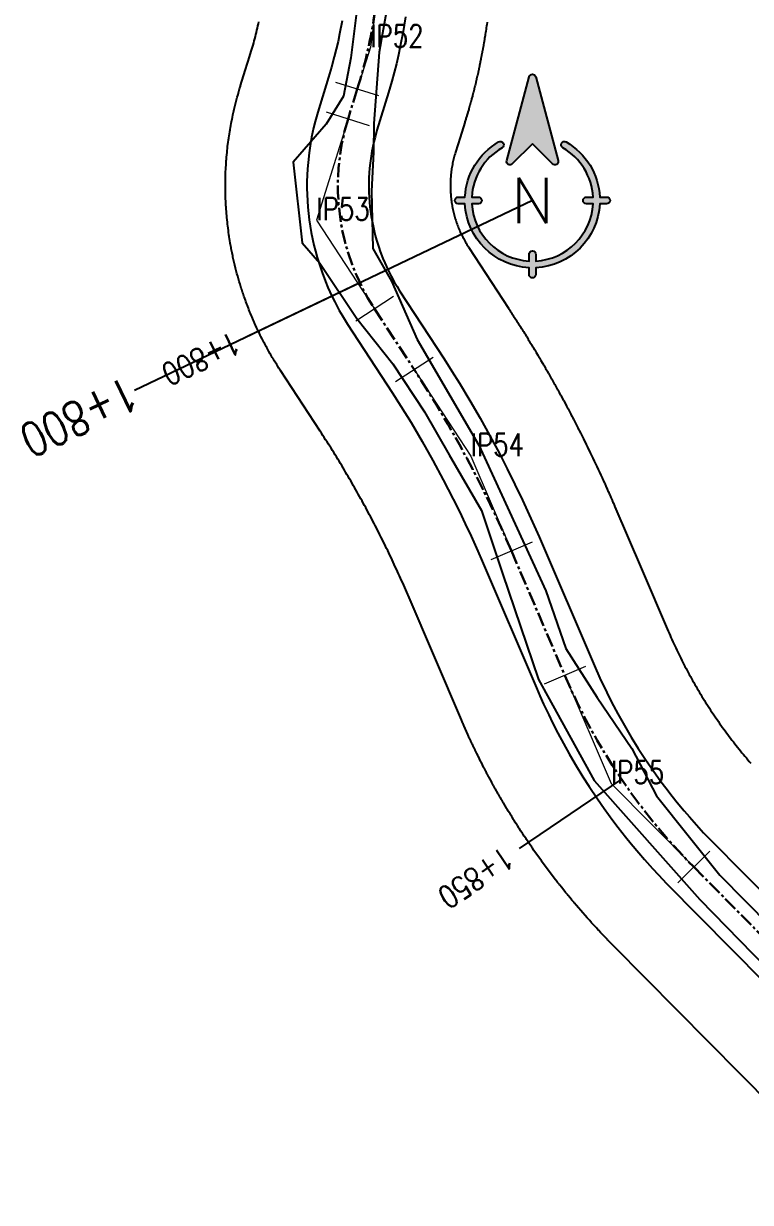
# Model space of a CAD drawing. Extents: x 337736 to 342002, y 3067251 to 3069533.
# Drawn here: x 339231 to 339295.6, y 3068191.1 to 3068295.9 of the extents above; entities that cross this region are included whole.
import ezdxf
from ezdxf.enums import TextEntityAlignment as Align

# ---------------------------------------------------------------- set-up
doc = ezdxf.new("R2010")
doc.units = 0
doc.header["$MEASUREMENT"] = 0
doc.linetypes.add('Center', pattern=[2, 1.25, -0.25, 0.25, -0.25])
for name, color, linetype, lineweight in [('BEC', 3, 'Continuous', 13), ('BES', 3, 'Continuous', 13), ('Chainage', 7, 'Continuous', 25), ('IP_Line', 150, 'Continuous', 9), ('RC', 9, 'Center', 30), ('Road Width', 6, 'Continuous', 25)]:
    doc.layers.add(name, color=color, linetype=linetype, lineweight=lineweight)
for name, color, linetype in [('IPName', 7, 'Continuous'), ('Match Chainage', 7, 'Continuous'), ('North', 7, 'Continuous'), ('Right of Way', 4, 'Continuous'), ('RoadEdge', 51, 'Continuous')]:
    doc.layers.add(name, color=color, linetype=linetype)
doc.styles.get("Standard").update_dxf_attribs({"font": 'simplex.shx'})

# ---------------------------------------------------------------- blocks, each defined once
blk = doc.blocks.new('North')
at = {"layer": 'North'}
h = blk.add_hatch(color=0, dxfattribs=at)
h.dxf.hatch_style = 1
edge = h.paths.add_edge_path()
edge.add_line((7.276000000000001e-12, 8.38899464431597), (-2.97585080653152, 5.413143837775349))
edge.add_arc((-3.32940419712395, 5.766697228368679), 0.499999999999442, 165.000000000033, 314.99999999992633, ccw=False)
edge.add_line((-3.81236711026941, 5.8961067509199), (-0.4829629131381812, 18.3216123735528))
edge.add_arc((7.276000000000001e-12, 18.1922028510016), 0.500000000000879, 14.999999999966974, 165.000000000033, ccw=False)
edge.add_line((0.482962913152733, 18.3216123735528), (3.81236711028396, 5.8961067509199))
edge.add_arc((3.3294041971385, 5.766697228368679), 0.500000000000879, -135, 14.999999999966974, ccw=False)
edge.add_line((2.97585080654608, 5.413143837776259), (7.275957614183426e-12, 8.38899464431597))
edge = h.paths.add_edge_path()
edge.add_line((0.5000000000072761, -7.99999999999636), (0.5000000000072761, -8.986100377802359))
edge.add_arc((7.276000000000001e-12, 3.638e-12), 9.000000000000279, 273.18473853672, 356.81526146328)
edge.add_line((8.98610037781327, -0.499999999996362), (8.000000000007269, -0.499999999996362))
edge.add_arc((8.000000000007269, 3.638e-12), 0.5, 90, 270, ccw=False)
edge.add_line((8.000000000007269, 0.500000000003638), (8.98610037781327, 0.500000000003638))
edge.add_arc((7.276000000000001e-12, 2.7285e-12), 9.00000000000033, 3.18473853672609, 60.00000000000131)
edge.add_arc((4.75000000000728, 8.22724133595511), 0.499999999999844, 59.999999999989996, 239.99999999999, ccw=False)
edge.add_arc((1.09139e-11, 3.638e-12), 9.99999999999743, 2.865983982600028, 60.00000000001597, ccw=False)
edge.add_line((9.98749217772638, 0.500000000003638), (11.0000000000073, 0.500000000003638))
edge.add_arc((11.0000000000073, 3.638e-12), 0.5, -90, 90, ccw=False)
edge.add_line((11.0000000000073, -0.499999999996362), (9.98749217772638, -0.499999999996362))
edge.add_arc((1.09139e-11, 3.638e-12), 9.999999999996382, 272.8659839825781, 357.1340160174001, ccw=False)
edge.add_line((0.5000000000072761, -9.98749217771547), (0.5000000000072761, -10.9999999999964))
edge.add_arc((7.276000000000001e-12, -10.9999999999964), 0.5, -180, 0, ccw=False)
edge.add_line((-0.499999999992724, -10.9999999999964), (-0.499999999992724, -9.98749217771547))
edge.add_arc((7.276000000000001e-12, 3.638e-12), 10, 182.865983982599, 267.1340160174011, ccw=False)
edge.add_line((-9.98749217771183, -0.499999999996362), (-10.9999999999927, -0.499999999996362))
edge.add_arc((-10.9999999999927, 3.638e-12), 0.5, 90, 270, ccw=False)
edge.add_line((-10.9999999999927, 0.500000000003638), (-9.98749217771183, 0.500000000003638))
edge.add_arc((7.276000000000001e-12, 3.638e-12), 10, 120, 177.134016017401, ccw=False)
edge.add_arc((-4.74999999999272, 8.22724133595511), 0.500000000000632, -59.99999999999011, 119.99999999995799, ccw=False)
edge.add_arc((7.276000000000001e-12, 2.7285e-12), 9.00000000000034, 119.999999999999, 176.815261463274)
edge.add_line((-8.98610037779872, 0.500000000003638), (-7.99999999999272, 0.500000000003638))
edge.add_arc((-7.99999999999272, 3.638e-12), 0.5, -90, 90, ccw=False)
edge.add_line((-7.99999999999272, -0.499999999996362), (-8.98610037779872, -0.499999999996362))
edge.add_arc((7.276000000000001e-12, 3.638e-12), 9.000000000000279, 183.18473853672, 266.81526146328)
edge.add_line((-0.499999999992724, -8.986100377802359), (-0.499999999992724, -7.99999999999636))
edge.add_arc((7.276000000000001e-12, -7.99999999999636), 0.5, 0, 180, ccw=False)
at = {"layer": 'North', "color": 0}
for points in [[(7.276000000000001e-12, 8.38899464431597), (-2.97585080653152, 5.413143837775349, -0.7673269879792459), (-3.81236711026941, 5.8961067509199), (-0.4829629131381811, 18.3216123735528, -0.7673269879794109), (0.482962913152733, 18.3216123735528), (3.81236711028396, 5.8961067509199, -0.7673269879792459), (2.97585080654608, 5.413143837776259)], [(0.5000000000072761, -7.99999999999636), (0.5000000000072761, -8.986100377802359, 0.382015476982892), (8.98610037781327, -0.499999999996362), (8.000000000007269, -0.499999999996362, -1), (8.000000000007269, 0.500000000003638), (8.98610037781327, 0.500000000003638, 0.253109756565021), (4.50000000000728, 7.79422863406307, -0.99999999999909), (5.00000000000728, 8.660254037847151, -0.2545902106462961), (9.98749217772638, 0.500000000003638), (11.0000000000073, 0.500000000003638, -1), (11.0000000000073, -0.499999999996362), (9.98749217772638, -0.499999999996362, -0.385206477913585), (0.5000000000072761, -9.98749217771547), (0.5000000000072761, -10.9999999999964, -1), (-0.499999999992724, -10.9999999999964), (-0.499999999992724, -9.98749217771547, -0.385206477913585), (-9.98749217771183, -0.499999999996362), (-10.9999999999927, -0.499999999996362, -1), (-10.9999999999927, 0.500000000003638), (-9.98749217771183, 0.500000000003638, -0.2545902106462961), (-4.99999999999272, 8.66025403784806, -0.9999999999990908), (-4.49999999999272, 7.79422863406307, 0.253109756565021), (-8.98610037779872, 0.500000000003638), (-7.99999999999272, 0.500000000003638, -1), (-7.99999999999272, -0.499999999996362), (-8.98610037779872, -0.499999999996362, 0.382015476982892), (-0.499999999992724, -8.986100377802359), (-0.499999999992724, -7.99999999999636, -1)]]:
    blk.add_lwpolyline(points, format="xyb", close=True, dxfattribs=at)
blk.add_text('N', height=6.7215, dxfattribs=at).set_placement((7.2919e-12, 3.6513e-12), align=Align.MIDDLE_CENTER)

msp = doc.modelspace()

# ---------------------------------------------------------------- linework, layer by layer
at = {"layer": 'BEC'}
for points in [[(339262.577722229, 3068289.51824304), (339258.758489323, 3068290.70713328)], [(339261.751736607, 3068286.86481773), (339257.932503702, 3068288.05370797)], [(339263.871576794, 3068271.66624253), (339260.523419486, 3068269.47767161)], [(339267.405089756, 3068266.26054277), (339264.056932448, 3068264.07197186)], [(339276.206457907, 3068249.82814756), (339272.52927749, 3068248.25387179)], [(339280.945560204, 3068238.75859128), (339277.268379787, 3068237.18431552)], [(339291.989504634, 3068222.34421755), (339289.145829457, 3068219.53112112)]]:
    msp.add_lwpolyline(points, dxfattribs=at)
at = {"layer": 'BES'}
for points in [[(339262.577722229, 3068289.51824304), (339258.758489323, 3068290.70713328)], [(339261.751736607, 3068286.86481773), (339257.932503702, 3068288.05370797)], [(339263.871576794, 3068271.66624253), (339260.523419486, 3068269.47767161)], [(339267.405089756, 3068266.26054277), (339264.056932448, 3068264.07197186)], [(339276.206457907, 3068249.82814756), (339272.52927749, 3068248.25387179)], [(339280.945560204, 3068238.75859128), (339277.268379787, 3068237.18431552)], [(339291.989504634, 3068222.34421755), (339289.145829457, 3068219.53112112)]]:
    msp.add_lwpolyline(points, dxfattribs=at)
at = {"layer": 'Chainage'}
for p, q in [((339260.894732274, 3068272.88751678), (339250.970778449, 3068268.14250461)), ((339284.147500146, 3068228.74922044), (339275.04336003, 3068222.57551549))]:
    msp.add_line(p, q, dxfattribs=at)
at = {"layer": 'IP_Line'}
for points in [[(339262.328305331, 3068297.70243999), (339261.827023908, 3068293.8356376), (339260.668105776, 3068290.11268816)], [(339259.842120154, 3068287.45926285), (339257.04093974, 3068278.460652201), (339262.19749814, 3068270.57195707)], [(339265.731011102, 3068265.16625731), (339270.754434788, 3068257.48123663), (339274.367867699, 3068249.04100968)], [(339279.106969996, 3068237.9714534), (339283.219294374, 3068228.36591985), (339290.567667045, 3068220.93766933)]]:
    msp.add_lwpolyline(points, dxfattribs=at)
at = {"layer": 'Match Chainage'}
msp.add_line((339276.231751821, 3068280.2207174), (339240.866389099, 3068263.31121949), dxfattribs=at)
at = {"layer": 'RC', "linetype": 'Center'}
msp.add_lwpolyline([(339262.328305331, 3068297.70243999, -0.0432429790180778), (339260.668105776, 3068290.11268816), (339260.668105776, 3068290.11268816), (339259.842120154, 3068287.45926285), (339259.842120154, 3068287.45926285, 0.223810872430051), (339262.19749814, 3068270.57195707), (339262.19749814, 3068270.57195707), (339265.731011102, 3068265.16625731), (339265.731011102, 3068265.16625731, -0.0436367227897864), (339274.367867699, 3068249.04100968), (339274.367867699, 3068249.04100968), (339279.106969996, 3068237.9714534), (339279.106969996, 3068237.9714534, 0.0941471652791109), (339290.567667045, 3068220.93766933), (339290.567667045, 3068220.93766933), (339313.125140508, 3068198.13499297)], format="xyb", dxfattribs=at)
at = {"layer": 'Right of Way'}
for points in [[(339306.015952566, 3068191.10225191), (339294.737215834, 3068202.50359009), (339283.458479103, 3068213.90492828), (339283.448799602, 3068213.91472648), (339283.342399419, 3068214.02257996), (339283.316812921, 3068214.04861079), (339283.141890271, 3068214.22722198), (339283.110160044, 3068214.25976894), (339282.936051067, 3068214.43917339), (339282.904469097, 3068214.47186425), (339282.731177391, 3068214.65205825), (339282.699744361, 3068214.6848923), (339282.527273506, 3068214.86587213), (339282.495990026, 3068214.89884874), (339282.324343585, 3068215.08061065), (339282.293210326, 3068215.11372912), (339282.122391846, 3068215.29626936), (339282.091409462, 3068215.32952898), (339281.921422472, 3068215.51284378), (339281.890591574, 3068215.54624391), (339281.721439586, 3068215.73032948), (339281.690760827, 3068215.76386939), (339281.522447337, 3068215.94872193), (339281.49192134, 3068215.98240096), (339281.324449824, 3068216.16801665), (339281.294077249, 3068216.20183406), (339281.127451169, 3068216.38820906), (339281.097232604, 3068216.4221642), (339280.931455401, 3068216.60929466), (339280.901391497, 3068216.6433868), (339280.736466596, 3068216.83126886), (339280.706557966, 3068216.8654973), (339280.542488776, 3068217.05412708), (339280.512736033, 3068217.08849111), (339280.349525943, 3068217.27786471), (339280.319929713, 3068217.31236362), (339280.157582095, 3068217.50247712), (339280.128142983, 3068217.53711021), (339279.966661191, 3068217.72795969), (339279.937379804, 3068217.76272623), (339279.776767176, 3068217.95430774), (339279.747644119, 3068217.98920703), (339279.587903972, 3068218.18151662), (339279.558939859, 3068218.2165479), (339279.400075494, 3068218.40958159), (339279.371270891, 3068218.4447442), (339279.213285589, 3068218.638498), (339279.184641137, 3068218.67379115), (339279.027538163, 3068218.86826106), (339278.999054413, 3068218.90368406), (339278.842837014, 3068219.09886607), (339278.814514577, 3068219.13441817), (339278.659185979, 3068219.33030824), (339278.631025436, 3068219.36598871), (339278.476588849, 3068219.56258279), (339278.448590778, 3068219.59839089), (339278.295049393, 3068219.79568493), (339278.267214382, 3068219.83161992), (339278.114571371, 3068220.02960982), (339278.086899975, 3068220.06567098), (339277.935158492, 3068220.26435267), (339277.907651309, 3068220.30053922), (339277.756814489, 3068220.49990859), (339277.729472064, 3068220.53621981), (339277.579543024, 3068220.73627274), (339277.552365933, 3068220.77270786), (339277.40334777, 3068220.97344022), (339277.376336577, 3068221.00999849), (339277.22823237, 3068221.21140613), (339277.201387627, 3068221.24808681), (339277.054200436, 3068221.45016556), (339277.027522706, 3068221.48696787), (339276.881255572, 3068221.68971357), (339276.85474539, 3068221.72663678), (339276.709401336, 3068221.93004523), (339276.683059264, 3068221.96708855), (339276.538641292, 3068222.17115555), (339276.512467875, 3068222.20831822), (339276.368978968, 3068222.41303956), (339276.342974741, 3068222.45032081), (339276.200417865, 3068222.65569226), (339276.174583363, 3068222.69309133), (339276.032961464, 3068222.89910863), (339276.007297221, 3068222.93662476), (339275.866613224, 3068223.14328367), (339275.841119781, 3068223.18091605), (339275.701376592, 3068223.38821229), (339275.676054461, 3068223.42596017), (339275.537254968, 3068223.63388947), (339275.512104684, 3068223.67175205), (339275.374251755, 3068223.88031011), (339275.349273833, 3068223.91828662), (339275.212370315, 3068224.12746912), (339275.187565273, 3068224.16555877), (339275.051613996, 3068224.3753614), (339275.02698234, 3068224.41356342), (339274.891986113, 3068224.62398183), (339274.867528356, 3068224.66229542), (339274.733489967, 3068224.87332528), (339274.709206619, 3068224.91174963), (339274.576128838, 3068225.12338658), (339274.552020395, 3068225.16192091), (339274.419905972, 3068225.37416057), (339274.395972928, 3068225.4128041), (339274.264824592, 3068225.62564208), (339274.241067455, 3068225.66439398), (339274.110887916, 3068225.87782589), (339274.087307165, 3068225.91668539), (339273.958099113, 3068226.13070681), (339273.934695237, 3068226.16967309), (339273.806461341, 3068226.38427962), (339273.783234828, 3068226.42335187), (339273.655977738, 3068226.63853906), (339273.632929064, 3068226.67771649), (339273.506651409, 3068226.89347989), (339273.483781058, 3068226.93276167), (339273.358485446, 3068227.14909683), (339273.335793874, 3068227.18848218), (339273.211482895, 3068227.40538463), (339273.188970589, 3068227.4448727), (339273.065646811, 3068227.66233796), (339273.043314223, 3068227.70192796), (339272.920980194, 3068227.91995153), (339272.898827793, 3068227.95964263), (339272.777486041, 3068228.17822001), (339272.755514286, 3068228.21801139), (339272.635167317, 3068228.43713806), (339272.61337665, 3068228.47702891), (339272.494026952, 3068228.69670035), (339272.472417839, 3068228.73668982), (339272.354067876, 3068228.95690149), (339272.33264075, 3068228.99698878), (339272.215292968, 3068229.21773613), (339272.194048286, 3068229.25792039), (339272.077705111, 3068229.47919885), (339272.056643296, 3068229.51947927), (339271.941307131, 3068229.74128428), (339271.920428624, 3068229.78166002), (339271.806101851, 3068230.00398699), (339271.785407092, 3068230.04445721), (339271.672092074, 3068230.26730155), (339271.65158148, 3068230.30786542), (339271.539280558, 3068230.53122252), (339271.518954557, 3068230.57187921), (339271.407670051, 3068230.79574446), (339271.387529063, 3068230.83649311), (339271.277263272, 3068231.06086189), (339271.257307713, 3068231.10170167), (339271.148062916, 3068231.32656933), (339271.128293197, 3068231.3674994), (339271.02007165, 3068231.59286131), (339271.000488183, 3068231.63388081), (339270.893292123, 3068231.85973231), (339270.873895303, 3068231.90084041), (339270.767726945, 3068232.12717683), (339270.748517189, 3068232.16837266), (339270.643378726, 3068232.39518932), (339270.624356415, 3068232.43647205), (339270.520250019, 3068232.66376426), (339270.501415555, 3068232.70513303), (339270.398343378, 3068232.93289611), (339270.379697146, 3068232.97435006), (339270.277661317, 3068233.2025793), (339270.259203708, 3068233.24411757), (339270.158206335, 3068233.47280824), (339270.139937723, 3068233.51442999), (339270.039980893, 3068233.74357738), (339270.021901657, 3068233.78528174), (339269.922987435, 3068234.01488111), (339269.914018953, 3068234.03576399), (339267.544467805, 3068239.57054213), (339265.175533161, 3068245.10388024), (339265.153194494, 3068245.15601356), (339265.062061836, 3068245.36781586), (339264.97216819, 3068245.57537597), (339264.881780585, 3068245.78272152), (339264.790899525, 3068245.98985134), (339264.699525596, 3068246.19676411), (339264.607659269, 3068246.40345875), (339264.515301079, 3068246.60993406), (339264.422451538, 3068246.81618889), (339264.329111144, 3068247.02222215), (339264.235280504, 3068247.22803249), (339264.140960122, 3068247.4336188), (339264.046150429, 3068247.63898014), (339263.950852141, 3068247.84411497), (339263.85506566, 3068248.04902242), (339263.758791581, 3068248.25370122), (339263.662030469, 3068248.45815016), (339263.564782843, 3068248.66236815), (339263.467049233, 3068248.86635408), (339263.368830209, 3068249.07010675), (339263.270126409, 3068249.27362484), (339263.170938244, 3068249.4769075), (339263.071266412, 3068249.67995332), (339262.971111409, 3068249.88276126), (339262.870473774, 3068250.08533025), (339262.769354165, 3068250.28765895), (339262.667753058, 3068250.48974643), (339262.565671151, 3068250.69159127), (339262.463108875, 3068250.89319265), (339262.360066937, 3068251.09454916), (339262.256545861, 3068251.29565977), (339262.152546227, 3068251.49652338), (339262.048068656, 3068251.69713877), (339261.943113734, 3068251.89750482), (339261.837682019, 3068252.09762046), (339261.731774178, 3068252.29748443), (339261.625390712, 3068252.49709579), (339261.518532355, 3068252.69645315), (339261.411199598, 3068252.8955556), (339261.303393069, 3068253.09440197), (339261.195113473, 3068253.29299097), (339261.086361318, 3068253.49132167), (339260.977137196, 3068253.68939298), (339260.867441889, 3068253.88720348), (339260.757275839, 3068254.08475238), (339260.646639829, 3068254.28203827), (339260.535534293, 3068254.47906039), (339260.423960068, 3068254.67581724), (339260.311917631, 3068254.87230798), (339260.199407706, 3068255.06853135), (339260.086430902, 3068255.26448628), (339259.972987832, 3068255.46017172), (339259.859079204, 3068255.65558643), (339259.74470562, 3068255.85072938), (339259.629867749, 3068256.04559944), (339259.514566148, 3068256.24019566), (339259.398801597, 3068256.43451673), (339259.282574729, 3068256.62856157), (339259.165886225, 3068256.82232905), (339259.048736591, 3068257.01581834), (339258.931126601, 3068257.20902815), (339258.813057052, 3068257.40195718), (339258.694528346, 3068257.59460477), (339258.575541346, 3068257.78696951), (339258.456096731, 3068257.97905031), (339258.336195019, 3068258.17084634), (339258.215837008, 3068258.36235631), (339258.095023425, 3068258.55357907), (339257.973754817, 3068258.74451376), (339257.852032023, 3068258.93515906), (339257.7298556, 3068259.12551409), (339257.607226326, 3068259.31557764), (339257.484144862, 3068259.50534868), (339257.357361032, 3068259.6998124), (339253.82710487, 3068265.10052979), (339253.811465507, 3068265.12453046), (339253.749045676, 3068265.22062257), (339253.699743306, 3068265.29728356), (339253.56547504, 3068265.50816556), (339253.499001218, 3068265.61402409), (339253.367379398, 3068265.82656793), (339253.302233968, 3068265.93324909), (339253.173279159, 3068266.14742155), (339253.109472296, 3068266.25490867), (339252.983204647, 3068266.4706763), (339252.920746329, 3068266.57895258), (339252.797185571, 3068266.79628165), (339252.736085543, 3068266.9053302), (339252.61525098, 3068267.12418676), (339252.555518805, 3068267.2339905), (339252.437429318, 3068267.45434035), (339252.379074312, 3068267.56488217), (339252.263748352, 3068267.78669089), (339252.206779652, 3068267.89795346), (339252.094235238, 3068268.12118639), (339252.038661726, 3068268.23315238), (339251.928916444, 3068268.45777464), (339251.874746811, 3068268.57042654), (339251.767817808, 3068268.79640303), (339251.715060528, 3068268.90972321), (339251.610964512, 3068269.13701862), (339251.559627811, 3068269.25098941), (339251.458381045, 3068269.47956823), (339251.408472953, 3068269.59417181), (339251.310091258, 3068269.82399833), (339251.261619574, 3068269.93921679), (339251.166118322, 3068270.17025509), (339251.119090621, 3068270.28607042), (339251.026484733, 3068270.5182844), (339250.980908356, 3068270.63467852), (339250.891212301, 3068270.86803191), (339250.847094376, 3068270.98498662), (339250.760322171, 3068271.21944295), (339250.717669585, 3068271.33693999), (339250.633834787, 3068271.57246263), (339250.592654209, 3068271.69048363), (339250.511769916, 3068271.92703578), (339250.472067782, 3068272.0455623), (339250.394146633, 3068272.28310699), (339250.355929141, 3068272.40212052), (339250.280983311, 3068272.64062065), (339250.244256437, 3068272.76010258), (339250.172297636, 3068272.99952087), (339250.137067116, 3068273.11945254), (339250.068106588, 3068273.35975159), (339250.034377925, 3068273.48011427), (339249.968426443, 3068273.72125653), (339249.936204912, 3068273.8420314), (339249.873272782, 3068274.08397919), (339249.842563415, 3068274.20514738), (339249.782660471, 3068274.4478629), (339249.753468064, 3068274.56940549), (339249.696603665, 3068274.81285081), (339249.668932783, 3068274.93474879), (339249.615115814, 3068275.17888589), (339249.588970778, 3068275.30112023), (339249.538209647, 3068275.54591094), (339249.513594543, 3068275.66846254), (339249.465897182, 3068275.91386863), (339249.442815856, 3068276.03671833), (339249.398189718, 3068276.28270144), (339249.376645777, 3068276.40583005), (339249.335097834, 3068276.65235176), (339249.315094643, 3068276.77574005), (339249.276631387, 3068277.02276184), (339249.258172073, 3068277.14639052), (339249.222799513, 3068277.39387379), (339249.20588696, 3068277.51772354), (339249.173610624, 3068277.76562962), (339249.158247473, 3068277.88968111), (339249.129072404, 3068278.13797126), (339249.115261056, 3068278.26220509), (339249.089191813, 3068278.51084053), (339249.076934427, 3068278.63523728), (339249.053975082, 3068278.88417915), (339249.043273573, 3068279.0087194), (339249.023427714, 3068279.25792881), (339249.014283753, 3068279.3825931), (339248.997554481, 3068279.6320311), (339248.989969497, 3068279.75679994), (339248.976359426, 3068280.00642757), (339248.970334605, 3068280.13128148), (339248.959845862, 3068280.38105972), (339248.955382144, 3068280.50597918), (339248.948016367, 3068280.75586902), (339248.945114451, 3068280.88083452), (339248.94087279, 3068281.13079691), (339248.939533129, 3068281.25578891), (339248.938416249, 3068281.50578479), (339248.938639051, 3068281.63078378), (339248.940647125, 3068281.88077409), (339248.942432357, 3068282.00576052), (339248.947565072, 3068282.2557062), (339248.950912454, 3068282.38066056), (339248.959169007, 3068282.63052255), (339248.964078017, 3068282.75542531), (339248.975457119, 3068283.00516457), (339248.981926988, 3068283.12999621), (339248.996426861, 3068283.37957374), (339249.00445658, 3068283.50431475), (339249.022074957, 3068283.75369153), (339249.031663271, 3068283.87832243), (339249.052397401, 3068284.1274595), (339249.063542811, 3068284.25196081), (339249.087389453, 3068284.50081925), (339249.100090219, 3068284.62517152), (339249.127045647, 3068284.87371245), (339249.141299784, 3068284.99789625), (339249.171359787, 3068285.24608082), (339249.187165066, 3068285.37007675), (339249.220324947, 3068285.61786619), (339249.237678901, 3068285.74165487), (339249.273933479, 3068285.98901047), (339249.292833396, 3068286.11257256), (339249.332177006, 3068286.35945566), (339249.352619931, 3068286.48277185), (339249.395046426, 3068286.72914388), (339249.417029167, 3068286.85219491), (339249.462531917, 3068287.09801738), (339249.486051038, 3068287.22078402), (339249.534622935, 3068287.46601851), (339249.559674762, 3068287.58848158), (339249.611308215, 3068287.83308978), (339249.637888833, 3068287.95523014), (339249.692575776, 3068288.19917383), (339249.720681032, 3068288.3209724), (339249.778412919, 3068288.56421347), (339249.808038421, 3068288.68565121), (339249.868806232, 3068288.92815164), (339249.899947352, 3068289.04920959), (339249.963741591, 3068289.2909315), (339249.996393465, 3068289.41159074), (339250.063204166, 3068289.65249636), (339250.09736169, 3068289.77273803), (339250.167178414, 3068290.01278972), (339250.202836248, 3068290.13259504), (339250.275648085, 3068290.37175528), (339250.29403789, 3068290.43148846), (339250.707030701, 3068291.75820112), (339251.119546431, 3068293.08338118), (339251.123047426, 3068293.09464064), (339251.183816245, 3068293.29223509), (339251.239940747, 3068293.47840303), (339251.295030126, 3068293.66487991), (339251.349082673, 3068293.85165995), (339251.402096723, 3068294.03873739), (339251.454070641, 3068294.22610647), (339251.505002825, 3068294.41376141), (339251.554891707, 3068294.60169642), (339251.603735723, 3068294.78990563), (339251.651533404, 3068294.97838337), (339251.698283241, 3068295.16712368), (339251.743983813, 3068295.35612084), (339251.788633699, 3068295.54536896), (339251.832231516, 3068295.73486219), (339251.874775931, 3068295.92459472), (339251.916265628, 3068296.1145607)], [(339272.201434297, 3068296.08639486), (339272.167229084, 3068295.83874623), (339272.159475086, 3068295.78373453), (339272.123894581, 3068295.53627975), (339272.115835084, 3068295.48131198), (339272.078880387, 3068295.23405869), (339272.070515638, 3068295.17913653), (339272.032187889, 3068294.93209236), (339272.023518149, 3068294.87721753), (339271.983818531, 3068294.6303901), (339271.974844065, 3068294.57556428), (339271.933773804, 3068294.32896121), (339271.92449489, 3068294.27418609), (339271.882055252, 3068294.027815), (339271.872472177, 3068293.97309227), (339271.828664473, 3068293.72696075), (339271.818777532, 3068293.67229211), (339271.773603114, 3068293.42640777), (339271.763412613, 3068293.3717949), (339271.716872874, 3068293.12616532), (339271.706379127, 3068293.0716099), (339271.658475505, 3068292.82624266), (339271.647678836, 3068292.77174639), (339271.598412809, 3068292.52664907), (339271.58731355, 3068292.47221361), (339271.536686639, 3068292.22739377), (339271.525285134, 3068292.17302083), (339271.473298901, 3068291.92848602), (339271.461595502, 3068291.87417725), (339271.408251551, 3068291.62993503), (339271.396246618, 3068291.57569212), (339271.341546596, 3068291.33175002), (339271.329240502, 3068291.27757465), (339271.273186098, 3068291.0339402), (339271.260579218, 3068290.97983402), (339271.203172161, 3068290.73651474), (339271.190264891, 3068290.68247945), (339271.131506952, 3068290.43948285), (339271.118299685, 3068290.38552009), (339271.058192679, 3068290.14285367), (339271.044685824, 3068290.08896512), (339270.983231606, 3068289.84663638), (339270.969425581, 3068289.79282369), (339270.906626048, 3068289.5508401), (339270.892521277, 3068289.49710494), (339270.828378366, 3068289.25547397), (339270.813975286, 3068289.201818), (339270.748490978, 3068288.9605471), (339270.733790034, 3068288.90697198), (339270.66696635, 3068288.66606861), (339270.651967993, 3068288.61257598), (339270.583806995, 3068288.37204757), (339270.568511689, 3068288.31863908), (339270.49901548, 3068288.07849305), (339270.483423701, 3068288.02517038), (339270.412594427, 3068287.78541414), (339270.396706651, 3068287.73217891), (339270.324546498, 3068287.49281986), (339270.308363218, 3068287.43967371), (339270.234874412, 3068287.20071925), (339270.225719503, 3068287.17111469), (339270.217141625, 3068287.14352762), (339269.803195229, 3068285.8137499), (339269.399490652, 3068284.51687509), (339269.353983699, 3068284.3674014), (339269.319076021, 3068284.24737791), (339269.285671321, 3068284.12692744), (339269.253774825, 3068284.00606885), (339269.223391513, 3068283.884821), (339269.194526135, 3068283.76320285), (339269.167183196, 3068283.64123338), (339269.141366975, 3068283.51893168), (339269.1170815, 3068283.39631682), (339269.09433057, 3068283.27340799), (339269.073117737, 3068283.15022438), (339269.053446315, 3068283.02678523), (339269.035319381, 3068282.90310985), (339269.018739764, 3068282.77921755), (339269.003710055, 3068282.65512768), (339268.990232605, 3068282.53085966), (339268.978309517, 3068282.40643286), (339268.967942655, 3068282.28186676), (339268.959133638, 3068282.1571808), (339268.951883843, 3068282.03239448), (339268.946194404, 3068281.90752729), (339268.942066208, 3068281.78259872), (339268.939499901, 3068281.65762833), (339268.938495883, 3068281.53263562), (339268.939054313, 3068281.40764011), (339268.941175101, 3068281.28266137), (339268.944857918, 3068281.15771889), (339268.950102187, 3068281.03283221), (339268.95690709, 3068280.90802083), (339268.965271562, 3068280.78330426), (339268.975194298, 3068280.65870199), (339268.986673746, 3068280.53423349), (339268.999708113, 3068280.4099182), (339269.014295362, 3068280.28577554), (339269.030433215, 3068280.16182492), (339269.048119149, 3068280.03808571), (339269.067350402, 3068279.91457723), (339269.088123966, 3068279.79131878), (339269.110436601, 3068279.66832962), (339269.134284817, 3068279.54562897), (339269.159664884, 3068279.42323601), (339269.186572844, 3068279.30116985), (339269.215004487, 3068279.17944956), (339269.244955375, 3068279.05809418), (339269.276420827, 3068278.93712264), (339269.309395923, 3068278.81655386), (339269.343875511, 3068278.69640669), (339269.379854211, 3068278.57669988), (339269.417326396, 3068278.45745214), (339269.456286207, 3068278.33868212), (339269.496727562, 3068278.22040837), (339269.538644146, 3068278.10264934), (339269.582029399, 3068277.98542347), (339269.626876552, 3068277.86874905), (339269.673178588, 3068277.75264433), (339269.720928288, 3068277.63712742), (339269.770118171, 3068277.52221642), (339269.820740559, 3068277.40792925), (339269.87278756, 3068277.29428374), (339269.926251013, 3068277.18129771), (339269.981122583, 3068277.06898878), (339270.037393689, 3068276.95737449), (339270.095055543, 3068276.8464723), (339270.154099138, 3068276.73629951), (339270.214515235, 3068276.62687338), (339270.276294412, 3068276.51821096), (339270.339427002, 3068276.41032926), (339270.403903151, 3068276.30324511), (339270.469712765, 3068276.19697528), (339270.545936814, 3068276.07725764), (339270.575728268, 3068276.03139523), (339274.10140437, 3068270.6376846), (339274.107912037, 3068270.62771598), (339274.244448471, 3068270.4182935), (339274.257428193, 3068270.39833303), (339274.393465615, 3068270.18858606), (339274.406397768, 3068270.16859476), (339274.541935408, 3068269.95852448), (339274.554819932, 3068269.93850243), (339274.689857021, 3068269.72811005), (339274.702693828, 3068269.70805739), (339274.8372295999, 3068269.49734409), (339274.850018638, 3068269.4772609), (339274.984052331, 3068269.26622787), (339274.996793501, 3068269.24611432), (339275.130324355, 3068269.03476276), (339275.143017614, 3068269.01461891), (339275.276044872, 3068268.80295002), (339275.288690124, 3068268.78277601), (339275.421213032, 3068268.57079099), (339275.433810222, 3068268.55058692), (339275.565828029, 3068268.33828697), (339275.578377066, 3068268.31805299), (339275.709889022, 3068268.10543931), (339275.722389866, 3068268.08517548), (339275.853395227, 3068267.87224928), (339275.865847772, 3068267.85195576), (339275.996345796, 3068267.63871825), (339276.008749992, 3068267.61839514), (339276.138739938, 3068267.40484752), (339276.151095715, 3068267.38449493), (339276.280576846, 3068267.17063842), (339276.292884127, 3068267.15025646), (339276.42185571, 3068266.93609227), (339276.434114424, 3068266.91568108), (339276.562575726, 3068266.70121042), (339276.574785817, 3068266.68077008), (339276.702736112, 3068266.46599417), (339276.714897488, 3068266.44552484), (339276.842336049, 3068266.23044489), (339276.854448663, 3068266.20994665), (339276.981374768, 3068265.99456388), (339276.993438542, 3068265.97403686), (339277.119851471, 3068265.75835251), (339277.131866335, 3068265.73779682), (339277.257765373, 3068265.52181209), (339277.269731259, 3068265.50122786), (339277.395115691, 3068265.28494399), (339277.407032537, 3068265.26433132), (339277.531901653, 3068265.04774952), (339277.543769385, 3068265.02710854), (339277.668122476, 3068264.81023005), (339277.679941028, 3068264.78956088), (339277.80377739, 3068264.57238692), (339277.815546699, 3068264.55168966), (339277.938865629, 3068264.33422148), (339277.950585623, 3068264.31349626), (339278.073386423, 3068264.09573507), (339278.085057043, 3068264.074982), (339278.207339017, 3068263.85692904), (339278.218960189, 3068263.83614825), (339278.340722642, 3068263.61780477), (339278.352294299, 3068263.59699636), (339278.473536543, 3068263.37836359), (339278.485058627, 3068263.35752769), (339278.605779974, 3068263.13860687), (339278.617252416, 3068263.11774359), (339278.73745218, 3068262.89853596), (339278.748874914, 3068262.87764543), (339278.868552415, 3068262.65815223), (339278.879925382, 3068262.63723455), (339278.999079941, 3068262.41745702), (339279.010403067, 3068262.39651234), (339279.12903401, 3068262.17645173), (339279.140307237, 3068262.15548015), (339279.25841389, 3068261.93513771), (339279.269637152, 3068261.91413934), (339279.387218846, 3068261.69351632), (339279.398392079, 3068261.67249129), (339279.515448147, 3068261.45158895), (339279.526571291, 3068261.43053737), (339279.64310107, 3068261.20935694), (339279.654174061, 3068261.18827894), (339279.77017689, 3068260.96682169), (339279.78119966, 3068260.94571739), (339279.896674882, 3068260.72398457), (339279.907647374, 3068260.70285408), (339280.022594334, 3068260.48084695), (339280.033516487, 3068260.45969039), (339280.147934533, 3068260.2374102), (339280.158806279, 3068260.2162277), (339280.272694763, 3068259.99367572), (339280.283516044, 3068259.9724674), (339280.396874319, 3068259.74964489), (339280.407645073, 3068259.72841086), (339280.520472498, 3068259.50531908), (339280.531192667, 3068259.48405946), (339280.643488602, 3068259.26069968), (339280.654158121, 3068259.2394146), (339280.765921929, 3068259.01578808), (339280.776540739, 3068258.99447766), (339280.887771786, 3068258.77058567), (339280.898339829, 3068258.74925002), (339281.009037486, 3068258.52509383), (339281.019554694, 3068258.50373309), (339281.129718332, 3068258.27931396), (339281.140184657, 3068258.25792824), (339281.249813652, 3068258.03324745), (339281.260229027, 3068258.01183687), (339281.369322757, 3068257.7868957), (339281.379687127, 3068257.76546038), (339281.488244975, 3068257.5402601), (339281.498558277, 3068257.51880016), (339281.606579626, 3068257.29334206), (339281.616841802, 3068257.27185763), (339281.724326041, 3068257.04614296), (339281.734537039, 3068257.02463415), (339281.841483557, 3068256.79866422), (339281.851643311, 3068256.77713116), (339281.958051503, 3068256.55090723), (339281.968159961, 3068256.52935005), (339282.074029224, 3068256.3028734), (339282.084086325, 3068256.28129221), (339282.189416058, 3068256.05456414), (339282.19942175, 3068256.03295906), (339282.304211357, 3068255.80598085), (339282.314165574, 3068255.78435202), (339282.41841446, 3068255.55712495), (339282.428317156, 3068255.53547247), (339282.53202473, 3068255.30799784), (339282.541875846, 3068255.28632184), (339282.64504152, 3068255.05860092), (339282.654840995, 3068255.03690154), (339282.757464184, 3068254.80893564), (339282.767211971, 3068254.78721298), (339282.869292094, 3068254.55900338), (339282.878988127, 3068254.53725758), (339282.980524605, 3068254.30880559), (339282.990168835, 3068254.28703676), (339283.091161092, 3068254.05834366), (339283.100753469, 3068254.03655193), (339283.201200934, 3068253.80761902), (339283.210741396, 3068253.78580451), (339283.310643498, 3068253.55663309), (339283.320131996, 3068253.53479592), (339283.419488169, 3068253.30538729), (339283.428924642, 3068253.2835276), (339283.527734323, 3068253.05388306), (339283.533667645, 3068253.04006475), (339283.559585028, 3068252.97957953), (339285.93036989, 3068247.44192095), (339288.295448645, 3068241.91758939), (339288.380874548, 3068241.71929907), (339288.462657371, 3068241.53181493), (339288.545291529, 3068241.34470451), (339288.628775354, 3068241.15797158), (339288.71310708, 3068240.9716201), (339288.798284989, 3068240.78565385), (339288.88430732, 3068240.60007669), (339288.97117228, 3068240.41489248), (339289.058878107, 3068240.23010498), (339289.147422954, 3068240.04571808), (339289.236805026, 3068239.86173551), (339289.327022416, 3068239.67816121), (339289.418073328, 3068239.49499883), (339289.50995586, 3068239.31225219), (339289.602668084, 3068239.12992513), (339289.696208135, 3068238.94802132), (339289.790574011, 3068238.76654464), (339289.88576385, 3068238.58549869), (339289.981775601, 3068238.40488735), (339290.078607334, 3068238.22471427), (339290.176257029, 3068238.0449832), (339290.274722679, 3068237.86569783), (339290.374002229, 3068237.68686191), (339290.474093666, 3068237.50847906), (339290.574994875, 3068237.33055306), (339290.676703784, 3068237.15308755), (339290.77921833, 3068236.97608613), (339290.882536355, 3068236.79955253), (339290.986655726, 3068236.6234904), (339291.091574324, 3068236.44790332), (339291.197289915, 3068236.27279502), (339291.303800422, 3068236.09816896), (339291.411103519, 3068235.92402893), (339291.519197074, 3068235.7503784), (339291.628078848, 3068235.57722098), (339291.737746526, 3068235.40456033), (339291.848197947, 3068235.23239986), (339291.959430737, 3068235.06074328), (339292.071442661, 3068234.88959403), (339292.184231335, 3068234.71895575), (339292.297794485, 3068234.54883188), (339292.412129765, 3068234.37922595), (339292.527234783, 3068234.21014149), (339292.643107193, 3068234.04158195), (339292.759744557, 3068233.87355089), (339292.877144504, 3068233.70605171), (339292.995304612, 3068233.53908787), (339293.114222399, 3068233.37266288), (339293.233895443, 3068233.20678012), (339293.354321245, 3068233.04144307), (339293.475497363, 3068232.87665508), (339293.597421213, 3068232.71241965), (339293.720090407, 3068232.54874001), (339293.843502255, 3068232.38561974), (339293.96765427, 3068232.22306213), (339294.092543972, 3068232.06107043), (339294.21816866, 3068231.89964815), (339294.344525799, 3068231.73879853), (339294.471612773, 3068231.57852491), (339294.599426919, 3068231.41883066), (339294.727965662, 3068231.25971897), (339294.857226253, 3068231.10119327), (339294.987206133, 3068230.94325668), (339295.117902573, 3068230.78591252), (339295.249312783, 3068230.62916416), (339295.3814342, 3068230.47301465), (339295.51426399, 3068230.31746733), (339295.647799402, 3068230.16252543)]]:
    msp.add_lwpolyline(points, dxfattribs=at)
at = {"layer": 'Road Width'}
for points in [[(339259.316207644, 3068296.18714073), (339259.097386381, 3068295.03414822), (339258.950751054, 3068294.34542672), (339258.792657933, 3068293.65924469), (339258.623150931, 3068292.97579272), (339258.379468504, 3068292.06909821), (339258.115699134, 3068291.16804228), (339257.147986784, 3068288.0528096), (339256.918188826, 3068287.23126844), (339256.782173214, 3068286.67903709), (339256.604136835, 3068285.84474696), (339256.502878785, 3068285.28509838), (339256.377299213, 3068284.44131716), (339256.283442309, 3068283.59342103), (339256.238561756, 3068283.02645943), (339256.207867792, 3068282.4585531), (339256.191379598, 3068281.89005697), (339256.189107479, 3068281.32132632), (339256.201052856, 3068280.75271659), (339256.227208262, 3068280.18458315), (339256.267557352, 3068279.61728105), (339256.322074908, 3068279.05116485), (339256.390726859, 3068278.48658835), (339256.4734703, 3068277.92390439), (339256.570253519, 3068277.36346464), (339256.681016029, 3068276.80561933), (339256.805688608, 3068276.25071712), (339256.944193338, 3068275.699104799), (339257.09644366, 3068275.1511271), (339257.350381648, 3068274.33672396), (339257.536561015, 3068273.79932564), (339257.840870256, 3068273.0023734), (339258.060251643, 3068272.47765298), (339258.413743817, 3068271.70126374), (339258.665470544, 3068271.19127024), (339259.06676527, 3068270.43847576), (339259.34985435, 3068269.9452007), (339259.797384582, 3068269.21894064), (339263.764888545, 3068263.1445976), (339264.547927346, 3068261.91151197), (339265.43909732, 3068260.45895117), (339266.427768884, 3068258.78096612), (339267.384301415, 3068257.08445477), (339268.308347883, 3068255.37003259), (339269.199573043, 3068253.63832159), (339269.739777527, 3068252.54750164), (339270.266958087, 3068251.45032813), (339270.781040009, 3068250.34695656), (339271.380545664, 3068249.01494947), (339271.769618383, 3068248.12224557), (339276.589611679, 3068236.86415457), (339276.904813215, 3068236.14249355), (339277.229825972, 3068235.42519769), (339277.678333498, 3068234.47582388), (339278.026000948, 3068233.76923066), (339278.504483711, 3068232.83460567), (339278.999879633, 3068231.90883436), (339279.512024953, 3068230.99222278), (339280.040750369, 3068230.08507391), (339280.724706118, 3068228.96490132), (339281.290089456, 3068228.08013508), (339282.019285427, 3068226.98887189), (339282.62038062, 3068226.12796876), (339283.393596636, 3068225.06744102), (339283.86902487, 3068224.43965552), (339284.516161163, 3068223.61280351), (339285.01132038, 3068223.00046048), (339285.68443361, 3068222.19461421), (339286.198822553, 3068221.59833352), (339286.897231321, 3068220.81430876), (339287.430329269, 3068220.23469405), (339288.153326567, 3068219.47328448), (339311.208750159, 3068196.16201003)], [(339264.944495477, 3068296.54622388), (339264.733476196, 3068295.23677162), (339264.486169324, 3068293.93368541), (339264.320445375, 3068293.15530786), (339264.141772085, 3068292.37980036), (339263.950199082, 3068291.60737831), (339263.745779582, 3068290.83825628), (339263.45333546, 3068289.81826271), (339262.415970891, 3068286.47219471), (339262.241728484, 3068285.84926789), (339262.138595767, 3068285.43054302), (339262.045962308, 3068285.00937094), (339261.963886001, 3068284.58601488), (339261.860676596, 3068283.94746492), (339261.805203073, 3068283.51980903), (339261.760437168, 3068283.09090007), (339261.726406859, 3068282.66100612), (339261.703133414, 3068282.23039582), (339261.690631376, 3068281.79933832), (339261.688908561, 3068281.36810299), (339261.697966044, 3068280.93695935), (339261.717798166, 3068280.50617685), (339261.74839253, 3068280.07602471), (339261.789730018, 3068279.64677177), (339261.841784795, 3068279.21868629), (339261.904524327, 3068278.79203581), (339261.977909405, 3068278.36708699), (339262.061894165, 3068277.94410538), (339262.15642612, 3068277.52335536), (339262.261446191, 3068277.10509986), (339262.376888742, 3068276.68960029), (339262.569435129, 3068276.07208582), (339262.7106041, 3068275.66460797), (339262.941344074, 3068275.0603255), (339263.107688202, 3068274.66246057), (339263.37572073, 3068274.07376982), (339263.665635548, 3068273.49554181), (339263.977025012, 3068272.92858958), (339264.196333354, 3068272.5572801), (339264.424854936, 3068272.19156879), (339268.386663971, 3068266.12607239), (339269.075586247, 3068265.04404481), (339269.751578729, 3068263.95389264), (339270.676064092, 3068262.41432467), (339271.57476278, 3068260.85956315), (339272.447425158, 3068259.29003995), (339273.293808828, 3068257.70619103), (339273.998186427, 3068256.33753753), (339274.682940625, 3068254.95896149), (339275.347931677, 3068253.57074424), (339276.098595325, 3068251.93935012), (339276.821966074, 3068250.29567209), (339281.738786558, 3068238.81308805), (339282.223956901, 3068237.72924983), (339282.838485324, 3068236.44361615), (339283.267550145, 3068235.59604402), (339283.825434023, 3068234.54777825), (339284.406995997, 3068233.51246128), (339285.011935686, 3068232.49062787), (339285.639940635, 3068231.48280579), (339286.290686474, 3068230.4895156), (339286.96383709, 3068229.51127033), (339287.659044796, 3068228.54857526), (339288.086607914, 3068227.97862951), (339288.668705669, 3068227.22787166), (339289.114183951, 3068226.67181638), (339289.719870794, 3068225.9399567), (339290.182813278, 3068225.39835478), (339290.811476064, 3068224.68613414), (339291.452983694, 3068223.98546082), (339292.107124106, 3068223.29656645), (339315.111145876, 3068200.03774321)]]:
    msp.add_lwpolyline(points, dxfattribs=at)
at = {"layer": 'RoadEdge'}
for points in [[(339263.643, 3068299.23, 1441.312), (339262.905, 3068295.095, 1441.7), (339262.604, 3068293.418, 1441.881), (339262.1373, 3068287.0481, 1442.0427), (339262.098, 3068284.508, 1442.107), (339261.9386, 3068281.0521, 1441.871), (339262.0356, 3068275.9518, 1441.5198), (339263.709, 3068273.029, 1441.333), (339265.973, 3068267.854, 1440.562), (339271.479, 3068258.456, 1439.752), (339277.429, 3068245.509, 1438.755), (339279.216, 3068240.357, 1438.399), (339282.001, 3068236.002, 1438.079), (339285.078, 3068231.481, 1437.986), (339287.257, 3068227.275, 1437.663), (339292.906, 3068220.198, 1437.239), (339297.36, 3068215.682, 1437.105)], [(339260.7720000001, 3068298.384, 1441.208), (339260.093, 3068292.885, 1441.882), (339259.436, 3068289.496, 1441.986), (339257.885, 3068287.004, 1443.862), (339254.975, 3068283.625, 1443.3), (339255.763, 3068276.432, 1442.361), (339257.322, 3068274.647, 1442.143), (339260.613, 3068269.705, 1441.836), (339263.827, 3068265.687, 1440.853), (339266.648, 3068261.41, 1440.455), (339268.823, 3068257.586, 1440.286), (339271.72, 3068252.647, 1439.837), (339273.575, 3068247.029, 1438.898), (339276.764, 3068237.623, 1438.595), (339281.715, 3068228.64, 1438.185), (339291.114, 3068218.043, 1437.179), (339300.55, 3068208.37, 1437.034)]]:
    msp.add_polyline3d(points, dxfattribs=at)

# ---------------------------------------------------------------- block references
at = {"xscale": 0.6, "yscale": 0.6, "zscale": 0.6}
msp.add_blockref('North', (339276.231751821, 3068280.2207174), dxfattribs=at)

# ---------------------------------------------------------------- texts
at = {"layer": 'Chainage', "width": 0.8000000119209291}
for s, rotation, p in [('1+800', 205.554201354256, (339250.068600828, 3068267.71113987)), ('1+850', 214.142004168854, (339274.215710928, 3068222.01426959))]:
    msp.add_text(s, height=2, rotation=rotation, dxfattribs=at).set_placement(p, align=Align.MIDDLE_LEFT)
at = {"layer": 'IPName', "width": 0.8}
for s, p in [('IP52', (339261.827023908, 3068293.8356376)), ('IP53', (339257.04093974, 3068278.460652201)), ('IP54', (339270.754434788, 3068257.48123663)), ('IP55', (339283.219294374, 3068228.36591985))]:
    msp.add_text(s, height=2, dxfattribs=at).set_placement(p)
at = {"layer": 'Match Chainage', "width": 0.8}
msp.add_text('1+800', height=3, rotation=205.554201354256, dxfattribs=at).set_placement((339240.866389099, 3068263.31121949), align=Align.MIDDLE_LEFT)

doc.saveas('drawing.dxf')
